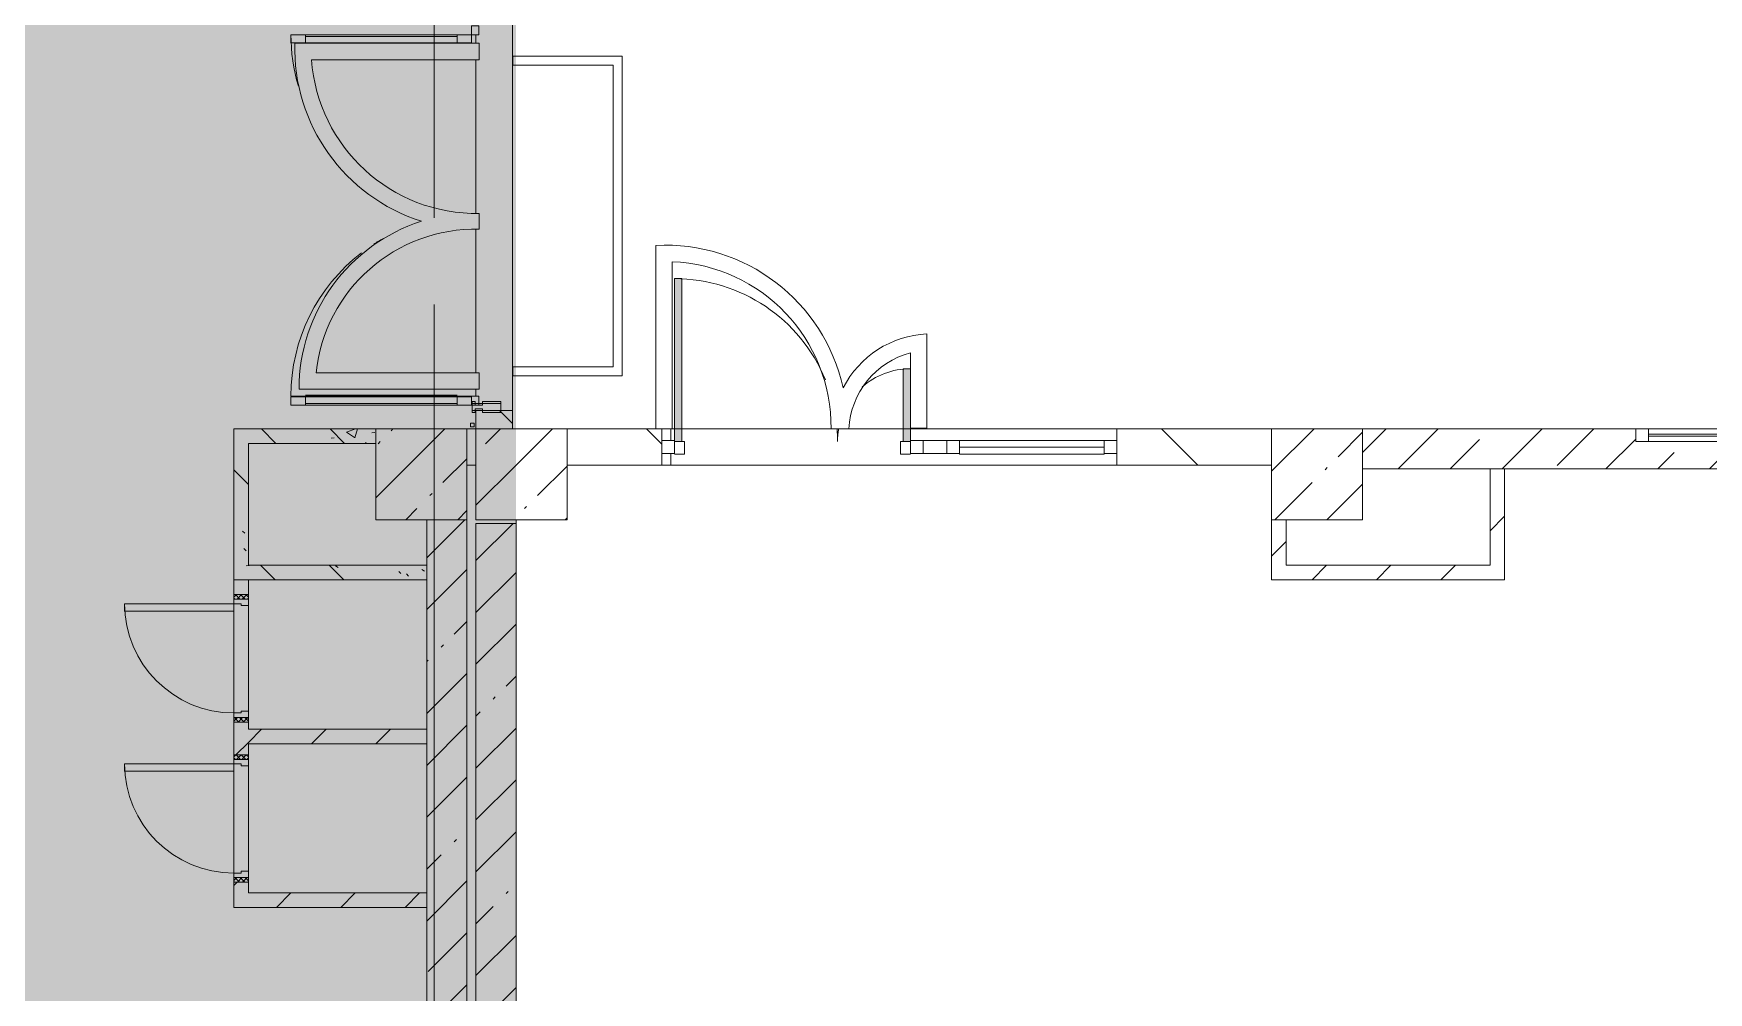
# Model space of a CAD drawing. Header units: millimetres. Extents: x -3129 to 197107, y -8553 to 29000.
# Drawn here: x 106207 to 115407, y 4803 to 10072 of the extents above; entities that cross this region are included whole.
import ezdxf

# ---------------------------------------------------------------- set-up
doc = ezdxf.new("R2010")
doc.units = ezdxf.units.MM
doc.linetypes.add('Осевая', pattern=[3175, 635, -476.25, 1587.5, -476.25])
doc.layers.add('A-DETL-GENF-6', color=7, linetype='Continuous', lineweight=9, true_color=0xc0c0c0, transparency=0.4)
for name, color, linetype, lineweight, true_color in [('A-DETL-GENF-7', 7, 'Continuous', 5, 0xe2e2e2), ('A-DETL-GENF-8', 7, 'Continuous', 5, 0xaaaaaa), ('A-DETL-GENF-9', 7, 'Continuous', 5, 0xb7b7b7), ('A-DOOR-3', 7, 'Continuous', 5, 0xaaaaaa), ('A-DOOR-4', 7, 'Continuous', 5, 0xe2e2e2), ('A-DOOR-5', 7, 'Continuous', 5, 0xb7b7b7), ('A-DOOR-FRAM-3', 7, 'Continuous', 5, 0xe2e2e2), ('A-DOOR-FRAM-4', 7, 'Continuous', 5, 0xaaaaaa), ('A-DOOR-FRAM-5', 7, 'Continuous', 5, 0xb7b7b7), ('A-FLOR-2', 7, 'Continuous', 5, 0xb7b7b7), ('A-FLOR-3', 7, 'Continuous', 5, 0xaaaaaa), ('A-GLAZ-CWMG-2', 7, 'Continuous', 5, 0x737373), ('A-WALL-7', 7, 'Continuous', 9, 0x737373), ('A-WALL-8', 7, 'Continuous', 5, 0x737373), ('I-WALL-7', 7, 'Continuous', 5, 0x737373), ('I-WALL-8', 7, 'Continuous', 5, 0x787878), ('S-COLS-1', 7, 'Continuous', 5, 0x737373)]:
    doc.layers.add(name, color=color, linetype=linetype, lineweight=lineweight, true_color=true_color)
for name, color, linetype, lineweight in [('A-GLAZ-1', 7, 'Continuous', 5), ('A-GLAZ-CURT-2', 7, 'Continuous', 5), ('A-GLAZ-CWMG-4', 7, 'Continuous', 5), ('A-WALL', 7, 'Continuous', 9), ('I-WALL-6', 7, 'Continuous', 5), ('S-COLS-2', 7, 'Continuous', 5), ('Оси', 7, 'Continuous', 9), ('Оси-2', 7, 'Осевая', 9)]:
    doc.layers.add(name, color=color, linetype=linetype, lineweight=lineweight)
pattern_1 = [(45, (-38790, -7650), (-285.123, 285.123), []), (45, (-38504.88, -7650), (-285.123, 285.123), [504.031, -100.806, 16.764, -84.042])]
pattern_2 = [(45, (70097.43, 0), (-176.7767, 176.7767), [])]
pattern_3 = [(45, (70097.43, 0), (-285.123, 285.123), []), (45, (70382.56, 0), (-285.123, 285.123), [504.031, -100.806, 16.764, -84.042])]
pattern_4 = [(135, (70097.43, 0), (-353.5534, -353.5534), [])]
pattern_5 = [(135, (70097.43, 0), (-377.171, -377.171), [533.4, -88.9, 17.78, -88.9]), (135, (70097.43, 376.94), (-377.171, -377.171), []), (50, (70097.43, 0), (637.6445, -55.7866), [66.675, -733.425]), (355, (70097.4, 0), (-123.349, 668.699), [53.34, -586.74]), (100.451, (70150.6, -4.65), (514.299, 612.908), [56.665, -623.315]), (46.184, (70097.4, 177.8), (948.776, -147.15), [100.012, -1100.137]), (96.636, (70176.5, 165.5), (830.91, 865.997), [84.998, -934.973]), (351.184, (70097.4, 177.8), (830.918, 865.988), [80.01, -880.11]), (21, (70186.33, 133.35), (530.6506, -357.928), [66.675, -733.425]), (326, (70186.3, 133.35), (216.308, 644.658), [53.34, -586.74]), (71.451, (70230.55, 103.5), (746.96, 286.724), [56.665, -623.315]), (37.5, (70097.43, 0), (10.8105, 295.9426), [16.764, -562.864, 16.764, -578.866, -588.962]), (37.5, (70097.43, 0), (10.8105, 295.9426), [-1175.258, 16.764, -572.198]), (7.5, (70097.43, 0), (233.8692, 350.6318), [16.764, -322.834, 16.764, -549.529, -224.472]), (7.5, (70097.43, 0), (233.8692, 350.6318), [-905.891, 16.764, -207.708]), (327.5, (69899.19, 0), (474.5678, -20.0513), [16.764, -205.486, 16.764, -676.656, -920.115]), (327.5, (69899.19, 0), (474.5678, -20.0513), [-915.67, 16.764, -903.351]), (317.5, (69810.3, 0), (518.452, 88.9934), [16.764, -272.161, 16.764, -443.738, -653.415]), (317.5, (69810.3, 0), (518.452, 88.9934), [-749.427, 16.764, -636.651])]
pattern_6 = [(135, (1951.41, 104.685), (-14.14214, -14.14214), []), (225, (1951.41, 104.685), (14.14214, -14.14214), [])]
pattern_7 = [(45, (-171.384, 104.685), (-14.1421, 14.1421), []), (135, (-171.384, 104.685), (-14.1421, -14.1421), [])]

# ---------------------------------------------------------------- blocks, each defined once
blk = doc.blocks.new('BSC_Колонна _Прямоугольная - 500х500-23286270-2_1_1_птичка')
at = {"layer": 'S-COLS-2'}
h = blk.add_hatch(dxfattribs=at)
h.set_pattern_fill('FP_106', color=256, style=0, pattern_type=2)
h.set_pattern_definition(pattern_1)
h.paths.add_polyline_path([(-30, -250), (-30, 250), (-250, 250), (-250, -250)])
h = blk.add_hatch(dxfattribs=at)
h.set_pattern_fill('FP_106', color=256, style=0, pattern_type=2)
h.set_pattern_definition(pattern_1)
h.paths.add_polyline_path([(-30, -250), (250, -250), (250, 250), (-30, 250), (-30, 100.3)])
at = {"layer": 'S-COLS-1'}
for p, q in [((-30, 250), (-250, 250)), ((-250, 250), (-250, -250)), ((-250, -250), (-30, -250))]:
    blk.add_line(p, q, dxfattribs=at)
at = {"layer": 'S-COLS-2'}
for p, q in [((250, 250), (-30, 250)), ((250, -250), (250, 250)), ((-30, -250), (250, -250))]:
    blk.add_line(p, q, dxfattribs=at)
blk = doc.blocks.new('BSC_Колонна _Прямоугольная - 500х500-V84-2_1_1_птичка')
at = {"layer": 'S-COLS-2'}
h = blk.add_hatch(dxfattribs=at)
h.set_pattern_fill('FP_107', color=256, style=0, pattern_type=2)
h.set_pattern_definition([(45, (-43160, -7650), (-285.123, 285.123), []), (45, (-42874.88, -7650), (-285.123, 285.123), [504.031, -100.806, 16.764, -84.042])])
h.paths.add_polyline_path([(-250, -250), (250, -250), (250, 250), (-250, 250)])
for p, q in [((250, 250), (-250, 250)), ((-250, 250), (-250, -250)), ((250, -250), (250, 250)), ((-250, -250), (250, -250))]:
    blk.add_line(p, q, dxfattribs=at)
blk = doc.blocks.new('BSC_Колонна _Прямоугольная - 500х500-V164-2_1_1_птичка')
at = {"layer": 'S-COLS-2'}
h = blk.add_hatch(dxfattribs=at)
h.set_pattern_fill('FP_184', color=256, style=0, pattern_type=2)
h.set_pattern_definition([(45, (-38240, -7650), (-285.123, 285.123), []), (45, (-37954.88, -7650), (-285.123, 285.123), [504.031, -100.806, 16.764, -84.042])])
h.paths.add_polyline_path([(-250, -250), (250, -250), (250, 250), (-250, 250), (-250, 100.3)])
at = {"layer": 'S-COLS-1'}
for p, q in [((250, 250), (-250, 250)), ((-250, 250), (-250, -250)), ((250, -250), (250, 250)), ((-250, -250), (250, -250))]:
    blk.add_line(p, q, dxfattribs=at)
blk = doc.blocks.new('110_Дверь_СКБ_1Ст - д-18 700x2100h_Технический шкаф ЭОМ и СС-21511926-2_1_1_птичка')
at = {"layer": 'A-DOOR-3'}
h = blk.add_hatch(dxfattribs=at)
h.set_pattern_fill('FP_53', color=256, style=0, pattern_type=2)
h.set_pattern_definition(pattern_6)
h.paths.add_polyline_path([(337.5, -40), (362.5, -40), (362.5, 40), (337.5, 40)])
at = {"layer": 'A-DOOR-4'}
h = blk.add_hatch(color=256, dxfattribs=at)
h.paths.add_polyline_path([(-312.5, -40), (-277.5, -40), (-277.5, 0), (-287.5, 0), (-287.5, 40), (-312.5, 40)])
h.paths.add_polyline_path([(302.5, -40), (337.5, -40), (337.5, 40), (312.5, 40), (312.5, 0), (302.5, 0)])
at = {"layer": 'A-DOOR-FRAM-3'}
blk.add_hatch(color=256, dxfattribs=at).paths.add_polyline_path([(272.5, 640), (272.5, 40), (312.5, 40), (312.5, 640)])
at = {"layer": 'A-DOOR-FRAM-4'}
h = blk.add_hatch(dxfattribs=at)
h.set_pattern_fill('FP_54', color=256, style=0, pattern_type=2)
h.set_pattern_definition(pattern_7)
h.paths.add_polyline_path([(-337.5, -40), (-312.5, -40), (-312.5, 40), (-337.5, 40)])
at = {"layer": 'A-DOOR-5'}
for p, q in [((312.5, 640), (272.5, 640)), ((272.5, 640), (272.5, 40)), ((312.5, 40), (312.5, 640)), ((272.5, 40), (312.5, 40))]:
    blk.add_line(p, q, dxfattribs=at)
blk.add_arc((312.5, 40), 600, 90, 180, dxfattribs=at)
at = {"layer": 'A-DOOR-FRAM-5'}
for p, q in [((-312.5, 40), (-337.5, 40)), ((-337.5, 40), (-337.5, -40)), ((-287.5, 40), (-312.5, 40)), ((-312.5, 40), (-312.5, -40)), ((-312.5, -40), (-312.5, 40)), ((-287.5, 0), (-287.5, 40)), ((-287.5, 40), (272.5, 40)), ((312.5, 40), (312.5, 0)), ((337.5, 40), (312.5, 40)), ((337.5, -40), (337.5, 40)), ((362.5, 40), (337.5, 40)), ((337.5, 40), (337.5, -40)), ((362.5, -40), (362.5, 40)), ((-337.5, -40), (-312.5, -40)), ((-312.5, -40), (-277.5, -40)), ((-277.5, 0), (-287.5, 0)), ((-277.5, -40), (-277.5, 0)), ((302.5, -40), (-277.5, -40)), ((312.5, 0), (302.5, 0)), ((302.5, 0), (302.5, -40)), ((302.5, -40), (337.5, -40)), ((337.5, -40), (362.5, -40))]:
    blk.add_line(p, q, dxfattribs=at)
blk = doc.blocks.new('110_Дверь_СКБ_1Ст - д-18 700x2100h_Технический шкаф ЭОМ и СС-V175-2_1_1_птичка')
at = {"layer": 'A-DOOR-3'}
h = blk.add_hatch(dxfattribs=at)
h.set_pattern_fill('FP_53', color=256, style=0, pattern_type=2)
h.set_pattern_definition(pattern_6)
h.paths.add_polyline_path([(337.5, 40), (337.5, -40), (362.5, -40), (362.5, 40)])
at = {"layer": 'A-DOOR-4'}
h = blk.add_hatch(color=256, dxfattribs=at)
h.paths.add_polyline_path([(-312.5, -40), (-277.5, -40), (-277.5, 0), (-287.5, 0), (-287.5, 40), (-312.5, 40)])
h.paths.add_polyline_path([(302.5, 0), (302.5, -40), (337.5, -34.6), (337.5, 40), (312.5, 40), (312.5, 0)])
at = {"layer": 'A-DOOR-FRAM-3'}
blk.add_hatch(color=256, dxfattribs=at).paths.add_polyline_path([(272.5, 640), (272.5, 40), (312.5, 40), (312.5, 640)])
at = {"layer": 'A-DOOR-FRAM-4'}
h = blk.add_hatch(dxfattribs=at)
h.set_pattern_fill('FP_54', color=256, style=0, pattern_type=2)
h.set_pattern_definition(pattern_7)
h.paths.add_polyline_path([(-337.5, -40), (-312.5, -40), (-312.5, 40), (-337.5, 40)])
at = {"layer": 'A-DOOR-5'}
for p, q in [((312.5, 640), (272.5, 640)), ((272.5, 640), (272.5, 40)), ((312.5, 40), (312.5, 640)), ((272.5, 40), (312.5, 40))]:
    blk.add_line(p, q, dxfattribs=at)
blk.add_arc((312.5, 40), 600, 90, 180, dxfattribs=at)
at = {"layer": 'A-DOOR-FRAM-5'}
for p, q in [((-312.5, 40), (-337.5, 40)), ((-337.5, 40), (-337.5, -40)), ((-287.5, 40), (-312.5, 40)), ((-312.5, 40), (-312.5, -40)), ((-312.5, -40), (-312.5, 40)), ((-287.5, 0), (-287.5, 40)), ((-287.5, 40), (272.5, 40)), ((312.5, 40), (312.5, 0)), ((337.5, 40), (312.5, 40)), ((337.5, -34.6), (337.5, 40)), ((362.5, 40), (337.5, 40)), ((337.5, 40), (337.5, -34.6)), ((362.5, -40), (362.5, 40)), ((-337.5, -40), (-312.5, -40)), ((-312.5, -40), (-277.5, -40)), ((-277.5, 0), (-287.5, 0)), ((-277.5, -40), (-277.5, 0)), ((302.5, -40), (-277.5, -40)), ((312.5, 0), (302.5, 0)), ((302.5, 0), (302.5, -40)), ((302.5, -40), (337.5, -40)), ((337.5, -40), (362.5, -40))]:
    blk.add_line(p, q, dxfattribs=at)
blk = doc.blocks.new('120_Окно_СКБ_1Ст - 120_Окно_СКБ_1Ст 400х1200 EI30-24228621-2_1_1_птичка')
at = {"layer": 'A-GLAZ-1'}
for p, q in [((-600, 40), (-600, 110)), ((-600, 110), (-530, 110)), ((600, 110), (-600, 110)), ((-530, 110), (-530, 40)), ((530, 40), (530, 110)), ((530, 110), (600, 110)), ((600, 110), (600, 40)), ((-530, 40), (-600, 40)), ((-600, 40), (600, 40)), ((530, 80), (-530, 80)), ((530, 70), (-530, 70)), ((600, 40), (530, 40))]:
    blk.add_line(p, q, dxfattribs=at)
blk = doc.blocks.new('Прямоугольный импост - Импост структурный с накладкой - 160мм Темный-31239214-2_1_1_птичка')
at = {"layer": 'A-GLAZ-CWMG-2'}
for p, q in [((-50, 0), (-50, 17)), ((-50, 17), (0, 17)), ((-40, 0), (-50, 0)), ((-40, -40), (-40, 0)), ((0, 0), (-10, 0)), ((-10, 0), (-10, -40)), ((0, 17), (0, 0)), ((-50, -140), (-50, -40)), ((-50, -40), (-40, -40)), ((-10, -40), (0, -40)), ((0, -40), (0, -140)), ((0, -140), (-50, -140))]:
    blk.add_line(p, q, dxfattribs=at)
blk = doc.blocks.new('Дверь_Витражная_остекление_ - ДВН_ДАО_Главный вход_1800 в свету 5-32258809-2_1_1_птичка')
at = {"layer": 'A-DETL-GENF-7'}
for points in [[(-947.5, -723.4), (-947.5, -20), (-992.5, -20), (-992.5, -1012.5), (-947.5, -1012.5)], [(1042.5, -1012.5), (1042.5, -20), (997.5, -20), (997.5, -1012.5)]]:
    blk.add_hatch(color=256, dxfattribs=at).paths.add_polyline_path(points)
at = {"layer": 'A-DETL-GENF-9'}
for p, q in [((-947.5, -20), (-992.5, -20)), ((-992.5, -1012.5), (-992.5, -20)), ((-947.5, -20), (-992.5, -20)), ((-992.5, -20), (-992.5, -1012.5)), ((-947.5, -1012.5), (-947.5, -20)), ((-947.5, -1012.5), (-947.5, -20)), ((997.5, -1012.5), (997.5, -20)), ((997.5, -20), (997.5, -1012.5)), ((1042.5, -1012.5), (1042.5, -20)), ((1042.5, -1012.5), (1042.5, -20)), ((-992.5, -100), (-947.5, -100)), ((-982.5, -932.5), (-982.5, -100)), ((988.5, -932.5), (988.5, -100)), ((1042.5, -100), (997.5, -100)), ((1032.5, -932.5), (1032.5, -100)), ((-992.5, -932.5), (-947.5, -932.5)), ((1042.5, -932.5), (997.5, -932.5)), ((-992.5, -1012.5), (-947.5, -1012.5)), ((-992.5, -1012.5), (-947.5, -1012.5)), ((1042.5, -1012.5), (997.5, -1012.5)), ((997.5, -1012.5), (1042.5, -1012.5))]:
    blk.add_line(p, q, dxfattribs=at)
at = {"layer": 'A-DOOR-5'}
for p, q in [((-1042.5, 20), (-992.5, 20)), ((-1042.5, -20), (-1042.5, 20)), ((-992.5, 20), (-992.5, -20)), ((992.5, 20), (1042.5, 20)), ((992.5, -20), (992.5, 20)), ((1042.5, 20), (1042.5, -20)), ((-992.5, -20), (-1042.5, -20)), ((-992.5, -1012.5), (-992.5, -20)), ((992.5, -1012.5), (992.5, -20)), ((1042.5, -20), (992.5, -20))]:
    blk.add_line(p, q, dxfattribs=at)
for centre, start, end in [((992.5, -20), 209.21115, 212.8228), ((992.5, -20), 217.57984, 270), ((-992.5, -20), 270, 286.54233)]:
    blk.add_arc(centre, 992.5, start, end, dxfattribs=at)
blk = doc.blocks.new('Прямоугольный импост - Импост структурный с накладкой - 160мм Темный-31915521-2_1_1_птичка')
at = {"layer": 'A-GLAZ-CWMG-2'}
for p, q in [((-25, 0), (-25, 17)), ((-25, 17), (25, 17)), ((-15, 0), (-25, 0)), ((-15, -40), (-15, 0)), ((25, 0), (15, 0)), ((15, 0), (15, -40)), ((25, 17), (25, 0)), ((-25, -140), (-25, -40)), ((-25, -40), (-15, -40)), ((15, -40), (25, -40)), ((25, -40), (25, -140)), ((25, -140), (-25, -140))]:
    blk.add_line(p, q, dxfattribs=at)
blk = doc.blocks.new('Прямоугольный импост - 50 x 70 мм-V235-2_1_1_птичка')
at = {"layer": 'A-GLAZ-CWMG-4'}
for p, q in [((-70, 35), (0, 35)), ((-70, -35), (-70, 35)), ((0, 35), (0, -35)), ((0, -35), (-70, -35))]:
    blk.add_line(p, q, dxfattribs=at)
blk = doc.blocks.new('Дверь_Витражная_остекление_ - ДВН_ДАО_Главный вход_1200 в свету-V236-2_1_1_птичка')
at = {"layer": 'A-DOOR-4'}
for points in [[(-647.5, 30), (-607.5, 30), (-610.8, 925), (-647.5, 925), (-647.5, 35)], [(647.5, 30), (647.5, 430), (607.5, 430), (607.5, 30)]]:
    blk.add_hatch(color=256, dxfattribs=at).paths.add_polyline_path(points)
at = {"layer": 'A-DETL-GENF-8'}
for p, q in [((-607.5, 925), (-647.5, 925)), ((-647.5, 925), (-647.5, 35)), ((-607.5, 30), (-607.5, 925)), ((647.5, 430), (607.5, 430)), ((607.5, 430), (607.5, 30)), ((647.5, 35), (647.5, 430)), ((-647.5, 30), (-607.5, 30)), ((-592.5, 30), (-647.5, 30)), ((-592.5, -40), (-592.5, 30)), ((592.5, -40), (592.5, 30)), ((592.5, 30), (647.5, 30)), ((607.5, 30), (647.5, 30)), ((-647.5, -40), (-592.5, -40)), ((647.5, -40), (592.5, -40))]:
    blk.add_line(p, q, dxfattribs=at)
at = {"layer": 'A-DOOR-3'}
for p, q in [((-647.5, 925), (-647.5, 35)), ((647.5, 430), (647.5, 35))]:
    blk.add_line(p, q, dxfattribs=at)
for centre, radius, start, end in [((-647.5, 30), 895, 22.29231, 90), ((647.5, 30), 400, 90, 131.44756), ((-647.5, 30), 895, 360, 4.55581), ((647.5, 30), 400, 169.71082, 180)]:
    blk.add_arc(centre, radius, start, end, dxfattribs=at)
blk = doc.blocks.new('Системная панель - Стемалит - 40мм-V237-2_1_1_птичка')
at = {"layer": 'A-GLAZ-CURT-2'}
for p, q in [((65, 35), (-65, 35)), ((-65, 35), (-65, -35)), ((65, -35), (65, 35)), ((-65, -35), (65, -35))]:
    blk.add_line(p, q, dxfattribs=at)
blk = doc.blocks.new('Прямоугольный импост - 50 x 70 мм-V238-2_1_1_птичка')
at = {"layer": 'A-GLAZ-CWMG-4'}
for p, q in [((-35, 35), (35, 35)), ((-35, -35), (-35, 35)), ((35, 35), (35, -35)), ((35, -35), (-35, -35))]:
    blk.add_line(p, q, dxfattribs=at)
blk = doc.blocks.new('Прямоугольный импост - 50 x 70 мм-V239-2_1_1_птичка')
at = {"layer": 'A-GLAZ-CWMG-4'}
for p, q in [((0, 35), (-70, 35)), ((-70, 35), (-70, -35)), ((0, -35), (0, 35)), ((-70, -35), (0, -35))]:
    blk.add_line(p, q, dxfattribs=at)
blk = doc.blocks.new('Системная панель - Стекло - 40мм-V240-2_1_1_птичка')
at = {"layer": 'A-GLAZ-CURT-2'}
for p, q in [((397.5, 0), (-397.5, 0)), ((-397.5, 0), (-397.5, -40)), ((397.5, -40), (397.5, 0)), ((-397.5, -40), (397.5, -40))]:
    blk.add_line(p, q, dxfattribs=at)
blk = doc.blocks.new('Прямоугольный импост - 50 x 70 мм-V241-2_1_1_птичка')
at = {"layer": 'A-GLAZ-CWMG-4'}
for p, q in [((-35, 35), (35, 35)), ((-35, -35), (-35, 35)), ((35, 35), (35, -35)), ((35, -35), (-35, -35))]:
    blk.add_line(p, q, dxfattribs=at)
blk = doc.blocks.new('Прямоугольный импост - 50 x 70 мм-V242-2_1_1_птичка')
at = {"layer": 'A-GLAZ-CWMG-4'}
blk.add_line((41991, 7835), (41196, 7835), dxfattribs=at)

msp = doc.modelspace()

# ---------------------------------------------------------------- hatches: boundary and pattern name
at = {"layer": 'A-DETL-GENF-6'}
msp.add_hatch(color=256, dxfattribs=at).paths.add_polyline_path([(103272.5, -280), (108857.4, -280), (108857.4, 23777.7), (103957.4, 23777.7), (103957.4, 27350), (73949.4, 27350), (73949.4, 15358), (69829.4, 15358), (69829.4, -280), (102344.9, -280)])
at = {"layer": 'I-WALL-6'}
h = msp.add_hatch(dxfattribs=at)
h.set_pattern_fill('FP_135', color=256, style=0, pattern_type=2)
h.set_pattern_definition(pattern_4)
h.paths.add_polyline_path([(108837.4, 7900), (108837.4, 8000), (108637.4, 8000), (108637.4, 7900)])
h.paths.add_polyline_path([(108837.4, 10130), (108837.4, 10230), (108637.4, 10230), (108637.4, 10130)])
h = msp.add_hatch(dxfattribs=at)
h.set_pattern_fill('FP_135', color=256, style=0, pattern_type=2)
h.set_pattern_definition(pattern_4)
h.paths.add_polyline_path([(108587.4, 7700), (108637.4, 7700), (108637.4, 7900), (108587.4, 7900), (108587.4, 7750.3)])
h = msp.add_hatch(dxfattribs=at)
h.set_pattern_fill('FP_135', color=256, style=0, pattern_type=2)
h.set_pattern_definition(pattern_4)
h.paths.add_polyline_path([(113007.4, 7700), (113007.4, 7900), (112158.4, 7900), (112158.4, 7700)])
h.paths.add_polyline_path([(109658.4, 7700), (109658.4, 7900), (109137.4, 7900), (109137.4, 7700)])
h = msp.add_hatch(dxfattribs=at)
h.set_pattern_fill('FP_132', color=256, style=0, pattern_type=2)
h.set_pattern_definition(pattern_3)
h.paths.add_polyline_path([(115330.2, 7680), (117507.4, 7680), (117507.4, 7900), (116207.4, 7900), (116207.4, 7830), (115007.4, 7830), (115007.4, 7900), (113507.4, 7900), (113507.4, 7680), (114287.4, 7680)])
h = msp.add_hatch(dxfattribs=at)
h.set_pattern_fill('FP_136', color=256, style=0, pattern_type=2)
h.set_pattern_definition(pattern_2)
h.paths.add_polyline_path([(114287.4, 7070), (114287.4, 7680), (114207.4, 7680), (114207.4, 7070)])
h = msp.add_hatch(dxfattribs=at)
h.set_pattern_fill('FP_132', color=256, style=0, pattern_type=2)
h.set_pattern_definition(pattern_3)
h.paths.add_polyline_path([(108367.4, 400), (108587.4, 400), (108587.4, 7400), (108367.4, 7400), (108367.4, 808.9)])
h = msp.add_hatch(dxfattribs=at)
h.set_pattern_fill('FP_132', color=256, style=0, pattern_type=2)
h.set_pattern_definition(pattern_3)
h.paths.add_polyline_path([(108637.4, 410), (108857.4, 410), (108857.4, 7380), (108637.4, 7380), (108637.4, 800.1)])
h = msp.add_hatch(dxfattribs=at)
h.set_pattern_fill('FP_136', color=256, style=0, pattern_type=2)
h.set_pattern_definition(pattern_2)
h.paths.add_polyline_path([(113087.4, 7150), (113087.4, 7400), (113007.4, 7400), (113007.4, 7150)])
h = msp.add_hatch(dxfattribs=at)
h.set_pattern_fill('FP_136', color=256, style=0, pattern_type=2)
h.set_pattern_definition(pattern_2)
h.paths.add_polyline_path([(114207.4, 7070), (114207.4, 7150), (113007.4, 7150), (113007.4, 7070), (113475.2, 7070)])
h = msp.add_hatch(dxfattribs=at)
h.set_pattern_fill('FP_136', color=256, style=0, pattern_type=2)
h.set_pattern_definition(pattern_2)
h.paths.add_polyline_path([(107307.4, 5270), (107387.4, 5270), (107387.4, 5409), (107307.4, 5409)])
h.paths.add_polyline_path([(107387.4, 6109), (107387.4, 6289), (107307.4, 6289), (107307.4, 6109)])
h.paths.add_polyline_path([(107376.9, 6989), (107387.4, 6989), (107387.4, 7070), (107307.4, 7070), (107307.4, 6989)])
h = msp.add_hatch(dxfattribs=at)
h.set_pattern_fill('FP_136', color=256, style=0, pattern_type=2)
h.set_pattern_definition(pattern_2)
h.paths.add_polyline_path([(108367.4, 6170), (108367.4, 6250), (107387.4, 6250), (107387.4, 6170), (107910.1, 6170)])
h = msp.add_hatch(dxfattribs=at)
h.set_pattern_fill('FP_136', color=256, style=0, pattern_type=2)
h.set_pattern_definition(pattern_2)
h.paths.add_polyline_path([(108367.4, 5270), (108367.4, 5350), (107387.4, 5350), (107387.4, 5270), (107910.1, 5270)])
at = {"layer": 'I-WALL-8'}
h = msp.add_hatch(dxfattribs=at)
h.set_pattern_fill('FP_143', color=256, style=0, pattern_type=2)
h.set_pattern_definition(pattern_5)
h.paths.add_polyline_path([(107387.4, 7150), (107387.4, 7900), (107307.4, 7900), (107307.4, 7150), (107344.1, 7150)])
h = msp.add_hatch(dxfattribs=at)
h.set_pattern_fill('FP_143', color=256, style=0, pattern_type=2)
h.set_pattern_definition(pattern_5)
h.paths.add_polyline_path([(107910.1, 7820), (108087.4, 7820), (108087.4, 7900), (107387.4, 7900), (107387.4, 7820)])
h = msp.add_hatch(dxfattribs=at)
h.set_pattern_fill('FP_143', color=256, style=0, pattern_type=2)
h.set_pattern_definition(pattern_5)
h.paths.add_polyline_path([(107387.4, 7070), (108367.4, 7070), (108367.4, 7150), (107307.4, 7150), (107307.4, 7070), (107360.4, 7070)])

# ---------------------------------------------------------------- linework, layer by layer
at = {"layer": 'A-FLOR-2'}
for p, q in [((108637.4, 10064.1), (108637.4, 10018)), ((108655.8, 10018), (107642.1, 10018)), ((108655.8, 9928), (108655.8, 10018)), ((108840.2, 9947.2), (108840.2, 9897.2)), ((107734.1, 9928), (108655.8, 9928)), ((108637.4, 9928), (108637.4, 9083.9)), ((108655.8, 8996.7), (108655.8, 9083.1)), ((108637.4, 8996.1), (108637.4, 8208)), ((108654.4, 8208), (107760.1, 8208)), ((108654.4, 8118), (108654.4, 8208)), ((108840.2, 8241.3), (108840.2, 8191.3)), ((107665.4, 8118), (108654.4, 8118)), ((108637.4, 8118), (108637.4, 8080)), ((108857.4, 7400), (108857.4, 7380))]:
    msp.add_line(p, q, dxfattribs=at)
for centre, radius, start, end in [((108641.8, 9993), 1000, 178.56746, 252.28756), ((108641.8, 9993), 910, 184.09604, 270.88287), ((108634.4, 8118), 969, 107.84035, 180), ((108634.4, 8118), 879, 88.60541, 174.12324)]:
    msp.add_arc(centre, radius, start, end, dxfattribs=at)
at = {"layer": 'A-FLOR-3'}
for p, q in [((109440.2, 9947.2), (108840.2, 9947.2)), ((109440.2, 8191.3), (109440.2, 9947.2)), ((108840.2, 9897.2), (109390.2, 9897.2)), ((109390.2, 9897.2), (109390.2, 8241.3)), ((109625.5, 8907.6), (109625.5, 7900)), ((109715.5, 7900), (109715.5, 8818.2)), ((111114.4, 7903), (111114.4, 8421.4)), ((111024.4, 8317.2), (111024.4, 7903)), ((109390.2, 8241.3), (108840.2, 8241.3)), ((108840.2, 8191.3), (109440.2, 8191.3)), ((112158.4, 7900), (109658.4, 7900)), ((109707.4, 7900), (109707.4, 7835)), ((109715.5, 7900), (110588, 7900)), ((110686, 7900), (112158.4, 7900)), ((111024.4, 7903), (111114.4, 7903)), ((109707.4, 7765), (109707.4, 7700))]:
    msp.add_line(p, q, dxfattribs=at)
for centre, radius, start, end in [((109678, 7909), 1000, 12.44956, 93.01125), ((109678, 7909), 910, 359.43333, 87.64026), ((111139.4, 7878), 544, 92.63401, 153.04618), ((111139.4, 7878), 454, 104.67311, 177.22246)]:
    msp.add_arc(centre, radius, start, end, dxfattribs=at)
at = {"layer": 'A-WALL'}
msp.add_line((114287.4, 7680), (114207.4, 7680), dxfattribs=at)
at = {"layer": 'A-WALL-7'}
for p, q in [((108367.4, 7070), (108367.4, 7150)), ((107387.4, 7070), (107307.4, 7070)), ((108367.4, 6170), (108367.4, 6250)), ((108367.4, 5270), (108367.4, 5350))]:
    msp.add_line(p, q, dxfattribs=at)
at = {"layer": 'A-WALL-8'}
for p, q in [((108626.9, 7931), (108606.9, 7931)), ((108606.9, 7931), (108606.9, 7911)), ((108626.9, 7911), (108626.9, 7931)), ((108606.9, 7911), (108626.9, 7911))]:
    msp.add_line(p, q, dxfattribs=at)
at = {"layer": 'I-WALL-6'}
for p, q in [((109658.4, 7900), (109137.4, 7900)), ((109658.4, 7700), (109658.4, 7900)), ((112158.4, 7900), (112158.4, 7700)), ((112158.4, 7900), (113007.4, 7900)), ((115007.4, 7900), (113507.4, 7900)), ((113007.4, 7700), (109137.4, 7700)), ((113507.4, 7680), (114207.4, 7680)), ((114207.4, 7680), (114207.4, 7150)), ((114287.4, 7070), (114287.4, 7680)), ((114287.4, 7680), (116877.4, 7680)), ((113007.4, 7400), (113007.4, 7070)), ((113087.4, 7150), (113087.4, 7400)), ((114207.4, 7150), (113087.4, 7150)), ((113007.4, 7070), (114287.4, 7070))]:
    msp.add_line(p, q, dxfattribs=at)
at = {"layer": 'I-WALL-7'}
for p, q in [((108837.4, 10230), (108837.4, 7900)), ((108637.4, 10018), (108637.4, 10064.1)), ((108637.4, 9083.9), (108637.4, 9928)), ((108637.4, 8208), (108637.4, 8996.1)), ((108637.4, 8080), (108637.4, 8118)), ((108837.4, 8000), (108637.4, 8000)), ((108637.4, 8000), (108637.4, 7900)), ((108087.4, 7900), (107307.4, 7900)), ((107307.4, 7900), (107307.4, 6989)), ((108637.4, 7900), (108587.4, 7900)), ((107387.4, 7820), (108087.4, 7820)), ((107387.4, 7150), (107387.4, 7820)), ((108587.4, 7700), (108637.4, 7700)), ((108367.4, 7400), (108367.4, 7150)), ((108587.4, 400), (108587.4, 7400)), ((108857.4, 7380), (108637.4, 7380)), ((108637.4, 7380), (108637.4, 410)), ((108857.4, 800), (108857.4, 7380)), ((108367.4, 7150), (107387.4, 7150)), ((107387.4, 7070), (108367.4, 7070)), ((107387.4, 6989), (107387.4, 7070)), ((108367.4, 7070), (108367.4, 6250)), ((107307.4, 6289), (107307.4, 6109)), ((107387.4, 6250), (107387.4, 6289)), ((108367.4, 6250), (107387.4, 6250)), ((107387.4, 6109), (107387.4, 6170)), ((107387.4, 6170), (108367.4, 6170)), ((108367.4, 6170), (108367.4, 5350)), ((107307.4, 5409), (107307.4, 5270)), ((107387.4, 5350), (107387.4, 5409)), ((108367.4, 5350), (107387.4, 5350)), ((107307.4, 5270), (108367.4, 5270)), ((108367.4, 5270), (108367.4, 400))]:
    msp.add_line(p, q, dxfattribs=at)
at = {"layer": 'Оси'}
msp.add_line((108407.4, -4552.8), (108407.4, 7947.2), dxfattribs=at)
at = {"layer": 'Оси-2'}
msp.add_line((108407.4, 7947.2), (108407.4, 11277.7), dxfattribs=at)

# ---------------------------------------------------------------- block references
at = {"layer": 'A-DOOR-3'}
msp.add_blockref('Дверь_Витражная_остекление_ - ДВН_ДАО_Главный вход_1200 в свету-V236-2_1_1_птичка', (110375.9, 7800), dxfattribs=at)
at = {"layer": 'A-DOOR-5'}
for name, p, rotation in [('Дверь_Витражная_остекление_ - ДВН_ДАО_Главный вход_1800 в свету 5-32258809-2_1_1_птичка', (108633.4, 9072.5), 269.9999999999999), ('110_Дверь_СКБ_1Ст - д-18 700x2100h_Технический шкаф ЭОМ и СС-V175-2_1_1_птичка', (107347.4, 6626.5), 89.99999999999991), ('110_Дверь_СКБ_1Ст - д-18 700x2100h_Технический шкаф ЭОМ и СС-21511926-2_1_1_птичка', (107347.4, 5746.5), 89.99999999999991)]:
    msp.add_blockref(name, p, dxfattribs=dict(at, rotation=rotation))
at = {"layer": 'A-GLAZ-1'}
msp.add_blockref('120_Окно_СКБ_1Ст - 120_Окно_СКБ_1Ст 400х1200 EI30-24228621-2_1_1_птичка', (115607.4, 7790), dxfattribs=at)
at = {"layer": 'A-GLAZ-CURT-2'}
for name, p in [('Системная панель - Стемалит - 40мм-V237-2_1_1_птичка', (111158.4, 7800)), ('Системная панель - Стекло - 40мм-V240-2_1_1_птичка', (111690.9, 7800))]:
    msp.add_blockref(name, p, dxfattribs=at)
at = {"layer": 'A-GLAZ-CWMG-2', "extrusion": (0, 0, -1), "rotation": 270.0000000000001}
for name, p in [('Прямоугольный импост - Импост структурный с накладкой - 160мм Темный-31239214-2_1_1_птичка', (-108633.4, 8000)), ('Прямоугольный импост - Импост структурный с накладкой - 160мм Темный-31915521-2_1_1_птичка', (-108633.4, 8015))]:
    msp.add_blockref(name, p, dxfattribs=at)
at = {"layer": 'A-GLAZ-CWMG-4', "rotation": 180}
msp.add_blockref('Прямоугольный импост - 50 x 70 мм-V239-2_1_1_птичка', (109658.4, 7800), dxfattribs=at)
at = {"layer": 'A-GLAZ-CWMG-4', "extrusion": (0, 0, -1), "rotation": 180}
for name, p in [('Прямоугольный импост - 50 x 70 мм-V238-2_1_1_птичка', (-111058.4, 7800)), ('Прямоугольный импост - 50 x 70 мм-V241-2_1_1_птичка', (-111258.4, 7800)), ('Прямоугольный импост - 50 x 70 мм-V235-2_1_1_птичка', (-112158.4, 7800))]:
    msp.add_blockref(name, p, dxfattribs=at)
at = {"layer": 'A-GLAZ-CWMG-4'}
msp.add_blockref('Прямоугольный импост - 50 x 70 мм-V242-2_1_1_птичка', (70097.4, 0), dxfattribs=at)
at = {"layer": 'S-COLS-1'}
msp.add_blockref('BSC_Колонна _Прямоугольная - 500х500-V164-2_1_1_птичка', (108337.4, 7650), dxfattribs=at)
at = {"layer": 'S-COLS-2'}
for name, p in [('BSC_Колонна _Прямоугольная - 500х500-23286270-2_1_1_птичка', (108887.4, 7650)), ('BSC_Колонна _Прямоугольная - 500х500-V84-2_1_1_птичка', (113257.4, 7650))]:
    msp.add_blockref(name, p, dxfattribs=at)

doc.saveas('drawing.dxf')
